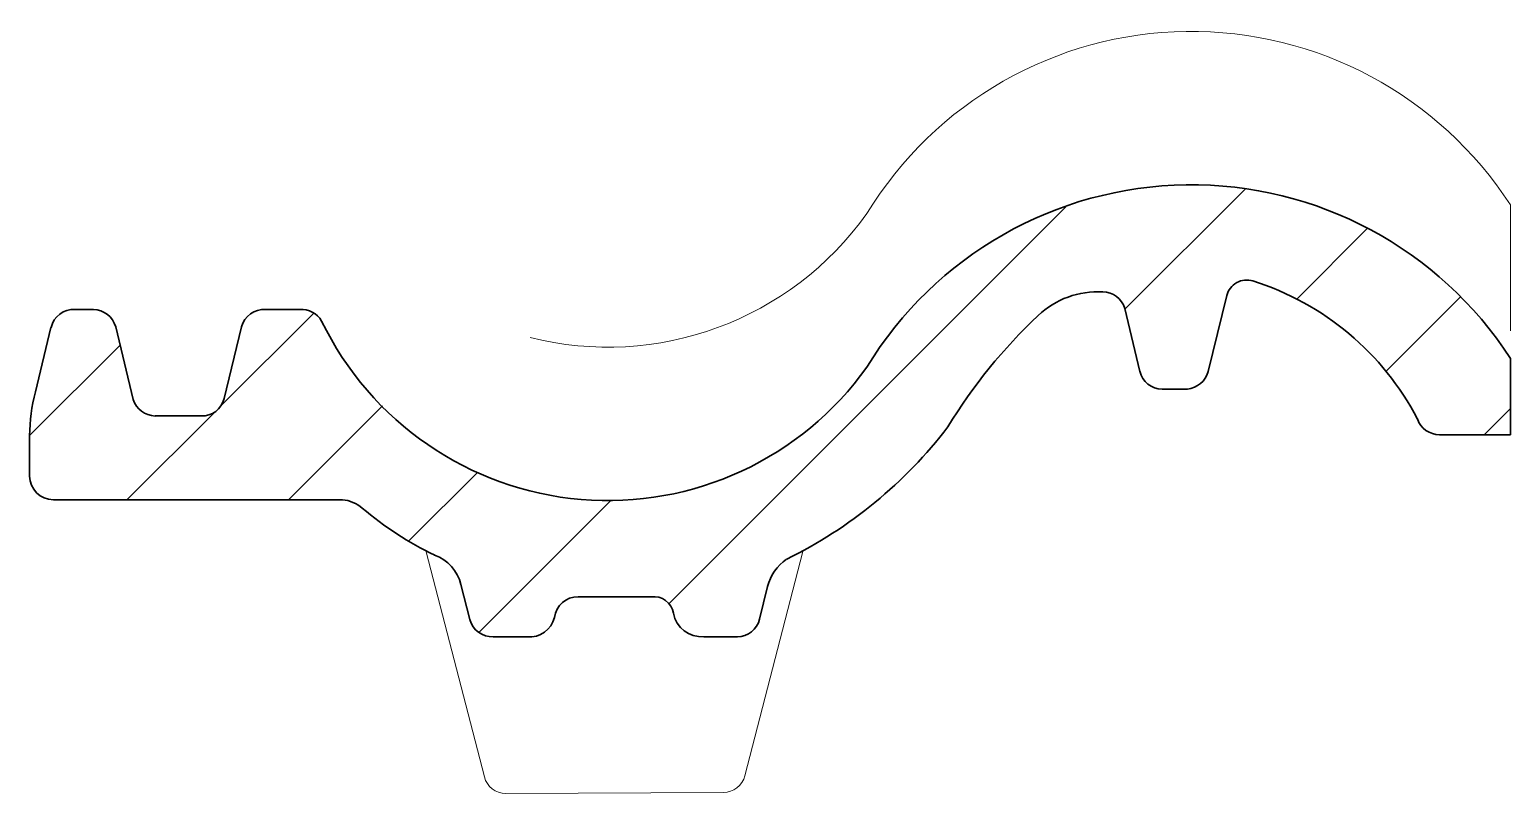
# Model space of a CAD drawing. Header units: metres. Extents: x -48 to 147, y -12 to 88.
import ezdxf

# ---------------------------------------------------------------- set-up
doc = ezdxf.new("R2010")
doc.units = ezdxf.units.M
doc.layers.add('A-DETL-GENF', color=92, linetype='Continuous', lineweight=18)

# ---------------------------------------------------------------- blocks, each defined once
blk = doc.blocks.new('47 dakpan OVH-pan hor - halve pan-1591661-00_0 Basismaterialen')
at = {"layer": 'A-DETL-GENF', "lineweight": 13}
h = blk.add_hatch(dxfattribs=at)
h.set_pattern_fill('FP_123', color=256, style=0, pattern_type=2)
h.set_pattern_definition([(45, (8229.317, 1842.079), (-10.606602, 10.606602), [])])
h.paths.add_polyline_path([(45.13, 8.53), (45.79, 8.6), (46.42, 8.82), (46.98, 9.17), (47.46, 9.64), (47.82, 10.2), (48.04, 10.82), (49.11, 15.12), (49.63, 16.51), (50.48, 17.73), (51.6, 18.71), (57.65, 22.14), (63.19, 26.17), (68.23, 30.82), (72.77, 36.09), (78.21, 43.8), (84.63, 50.73), (86.46, 52.14), (88.55, 53.16), (90.8, 53.73), (93.12, 53.83), (93.89, 53.73), (94.61, 53.43), (95.23, 52.97), (95.7, 52.35), (96.01, 51.64), (97.98, 43.39), (98.21, 42.76), (98.57, 42.19), (99.05, 41.72), (99.63, 41.36), (100.26, 41.14), (100.93, 41.07), (104.23, 41.07), (104.97, 41.24), (105.64, 41.57), (106.22, 42.06), (106.67, 42.67), (106.97, 43.36), (109.41, 53.34), (109.63, 53.92), (109.98, 54.45), (110.44, 54.87), (110.99, 55.18), (111.59, 55.35), (112.22, 55.38), (112.84, 55.26), (117.37, 53.5), (121.56, 51.2), (125.44, 48.34), (128.93, 45.01), (131.92, 41.28), (134.45, 37.13), (134.78, 36.45), (135.27, 35.87), (135.89, 35.43), (136.6, 35.16), (137.35, 35.07), (146.65, 35.07), (146.65, 45.09), (142.87, 50.19), (138.55, 54.71), (133.66, 58.67), (128.31, 61.99), (122.58, 64.6), (116.57, 66.48), (110.37, 67.58), (104.08, 67.9), (97.8, 67.41), (91.63, 66.15), (85.67, 64.11), (80.02, 61.34), (74.76, 57.88), (69.97, 53.79), (65.78, 49.16), (62.13, 43.96), (58.69, 39.74), (54.79, 36.05), (50.42, 32.87), (45.67, 30.28), (40.63, 28.33), (35.38, 27.05), (30.01, 26.46), (24.6, 26.56), (19.26, 27.36), (14.06, 28.85), (9.1, 31), (4.45, 33.76), (0.21, 37.11), (-3.57, 40.98), (-6.79, 45.26), (-9.48, 50.01), (-9.89, 50.55), (-10.41, 50.99), (-11.01, 51.31), (-11.66, 51.49), (-12.34, 51.53), (-17.55, 51.49), (-18.23, 51.29), (-18.84, 50.94), (-19.36, 50.47), (-19.75, 49.89), (-20.01, 49.23), (-22.28, 39.82), (-22.52, 39.18), (-22.9, 38.6), (-23.39, 38.13), (-23.99, 37.78), (-24.64, 37.58), (-25.33, 37.53), (-31.34, 37.53), (-32.09, 37.65), (-32.8, 37.95), (-33.41, 38.41), (-33.9, 39.01), (-34.22, 39.7), (-36.53, 49.25), (-36.84, 49.98), (-37.32, 50.6), (-37.94, 51.09), (-38.66, 51.4), (-39.44, 51.53), (-42.58, 51.48), (-43.26, 51.27), (-43.88, 50.91), (-44.39, 50.42), (-44.78, 49.83), (-45.03, 49.16), (-47.07, 40.69), (-47.64, 37.85), (-47.84, 34.95), (-47.84, 29.64), (-47.73, 28.83), (-47.42, 28.08), (-46.92, 27.44), (-46.28, 26.94), (-45.53, 26.63), (-44.72, 26.53), (-6.76, 26.53), (-5.82, 26.34), (-4.94, 25.97), (-4.15, 25.43), (0.41, 22.03), (6.56, 18.64), (7.57, 17.76), (8.34, 16.66), (8.82, 15.41), (10, 10.79), (10.24, 10.15), (10.63, 9.58), (11.13, 9.11), (11.72, 8.77), (12.38, 8.57), (13.06, 8.53), (18.31, 8.54), (19.08, 8.74), (19.78, 9.13), (20.37, 9.66), (20.82, 10.32), (21.1, 11.07), (21.29, 11.8), (21.65, 12.45), (22.15, 13.01), (22.77, 13.43), (23.47, 13.69), (24.21, 13.77), (34.47, 13.77), (35.12, 13.6), (35.7, 13.28), (36.18, 12.82), (36.53, 12.25), (37, 10.74), (37.48, 9.95), (38.14, 9.3), (38.93, 8.83), (39.82, 8.57), (40.74, 8.53)])
at = {"layer": 'A-DETL-GENF'}
for p, q in [((146.65, 48.73), (146.65, 65.25)), ((11.9, -9.88), (4.27, 19.69)), ((53.73, 19.74), (46.12, -9.73)), ((43.27, -11.94), (14.7, -12.04))]:
    blk.add_line(p, q, dxfattribs=at)
at = {"layer": 'A-DETL-GENF', "lineweight": 35}
for p, q in [((106.97, 43.36), (109.41, 53.34)), ((-39.44, 51.53), (-41.87, 51.53)), ((-12.34, 51.53), (-16.85, 51.53)), ((96.01, 51.64), (97.98, 43.39)), ((-45.03, 49.16), (-47.07, 40.69)), ((-34.22, 39.7), (-36.53, 49.25)), ((-20.01, 49.23), (-22.28, 39.82)), ((146.65, 35.07), (146.65, 45.09)), ((100.93, 41.07), (104.23, 41.07)), ((-25.33, 37.53), (-31.34, 37.53)), ((137.35, 35.07), (146.65, 35.07)), ((-47.84, 34.95), (-47.84, 29.64)), ((-44.72, 26.53), (-6.76, 26.53)), ((8.82, 15.41), (10, 10.79)), ((24.21, 13.77), (33.8, 13.77)), ((48.04, 10.82), (49.08, 15.12)), ((13.06, 8.53), (17.51, 8.53)), ((40.74, 8.53), (45.13, 8.53))]:
    blk.add_line(p, q, dxfattribs=at)
at = {"layer": 'A-DETL-GENF'}
for centre, radius, start, end in [((104.75, 38.15), 49.9, 32.8895, 148.6487), ((28.11, 88.31), 41.74, 255.8253, 324.5819), ((14.69, -9.16), 2.88, 194.4657, 270.1972), ((43.26, -8.99), 2.95, 270.1972, 345.5143)]:
    blk.add_arc(centre, radius, start, end, dxfattribs=at)
at = {"layer": 'A-DETL-GENF', "lineweight": 35}
for centre, radius, start, end in [((104.75, 18), 49.9, 32.8895, 148.6487), ((112.03, 52.7), 2.69, 72.4991, 166.2317), ((101.75, 20.11), 36.86, 27.5009, 72.4991), ((92.47, 42.43), 11.42, 86.7323, 133.386), ((93.12, 50.83), 3, 15.7291, 90), ((-42.02, 48.44), 3.09, 87.2947, 166.4314), ((-39.55, 48.39), 3.14, 15.9776, 88.0224), ((-17.02, 48.44), 3.09, 86.8682, 165.1318), ((-12.17, 48.41), 3.12, 30.7392, 93.2608), ((133.46, -0.94), 71.1, 133.386, 148.614), ((28.11, 68.15), 41.74, 205.7682, 324.5819), ((100.93, 44.1), 3.03, 193.4498, 270), ((103.87, 44.27), 3.23, 276.427, 343.5726), ((-25.86, 34.95), 21.97, 164.871, 180), ((-31.23, 40.67), 3.15, 197.9722, 268.0278), ((-25.2, 40.53), 3, 267.5711, 346.4289), ((137.35, 38.14), 3.07, 199.1012, 270), ((25.28, 72.38), 59.77, 296.1303, 322.6145), ((-44.72, 29.64), 3.11, 180, 270), ((-7.19, 21.86), 4.69, 49.5687, 84.8005), ((24.29, 58.8), 43.84, 229.5687, 244.4313), ((3.45, 14.05), 5.54, 14.223, 69.777), ((55, 13.69), 6.07, 124.1365, 166.4279), ((24.2, 10.65), 3.13, 89.8207, 172.1793), ((34.13, 11.16), 2.64, 10.0779, 97.2303), ((12.91, 11.53), 3, 194.223, 272.8106), ((17.85, 11.86), 3.35, 264.1751, 346.4237), ((40.43, 12.28), 3.76, 190.0779, 274.6149), ((45.13, 11.53), 3, 270, 346.4279)]:
    blk.add_arc(centre, radius, start, end, dxfattribs=at)

msp = doc.modelspace()

# ---------------------------------------------------------------- block references
msp.add_blockref('47 dakpan OVH-pan hor - halve pan-1591661-00_0 Basismaterialen', (0, 0))

doc.saveas('drawing.dxf')
